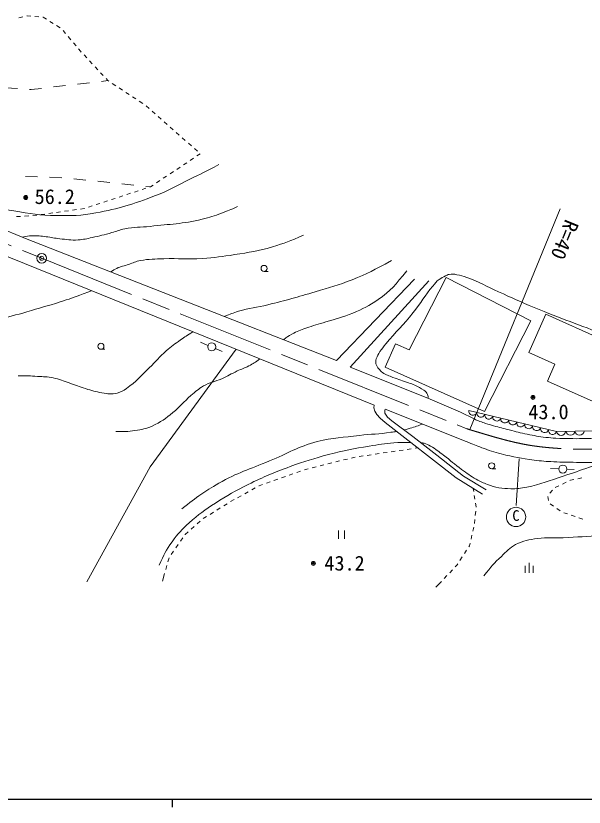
# Model space of a CAD drawing. Units: millimetres, scale not verified. Extents: x 40000 to 680000, y 20000 to 380000.
# Drawn here: x 248606 to 319071, y 204000 to 302067 of the extents above; entities that cross this region are included whole.
import ezdxf
from ezdxf.enums import TextEntityAlignment as Align

# ---------------------------------------------------------------- set-up
doc = ezdxf.new("R2010")
doc.units = ezdxf.units.MM
doc.header["$LTSCALE"] = 1000
doc.header["$PDMODE"] = 32
doc.header["$PDSIZE"] = 500
doc.linetypes.add('CHAIN', pattern=[18.5, 12, -1.5, 3.5, -1.5])
for name, color, linetype, lineweight in [('M-BGD', 7, 'Continuous', 13), ('M-BMK', 2, 'CHAIN', 13), ('M-BMK-SRVR', 3, 'Continuous', 13), ('M-STR-HTXT', 7, 'Continuous', 13), ('M-TTL-BAND', 7, 'Continuous', 25)]:
    doc.layers.add(name, color=color, linetype=linetype, lineweight=lineweight)
doc.styles.add('ＭＳ ゴシック', font='')
doc.styles.get('ＭＳ ゴシック').set_extended_font_data('MS Gothic')

msp = doc.modelspace()

# ---------------------------------------------------------------- linework, layer by layer
at = {"layer": 'M-BGD'}
for p, q in [((249974, 302055), (250029, 302067)), ((250029, 302067), (250471, 302027)), ((248998, 301837), (249486, 301946)), ((250968, 301980), (251466, 301934)), ((251964, 301888), (251992, 301886)), ((251992, 301886), (252393, 301637)), ((252819, 301374), (253244, 301111)), ((253669, 300848), (254094, 300585)), ((254462, 300255), (254784, 299872)), ((255106, 299490), (255428, 299108)), ((255750, 298725), (256072, 298343)), ((256394, 297960), (256608, 297706)), ((256608, 297706), (256722, 297583)), ((257063, 297217), (257404, 296851)), ((257744, 296485), (258085, 296119)), ((258426, 295753), (258766, 295387)), ((259107, 295021), (259447, 294655)), ((259788, 294289), (260025, 294035)), ((253282, 293250), (254772, 293423)), ((256262, 293597), (257752, 293770)), ((259242, 293944), (260025, 294035)), ((260025, 294035), (260152, 293951)), ((260571, 293677), (260989, 293403)), ((247309, 293151), (248805, 293047)), ((250301, 292943), (250514, 292928)), ((250514, 292928), (251792, 293076)), ((261407, 293129), (261825, 292855)), ((262244, 292581), (262662, 292308)), ((263080, 292034), (263499, 291760)), ((263917, 291486), (264335, 291212)), ((264746, 290929), (265121, 290598)), ((265496, 290267), (265871, 289936)), ((266246, 289605), (266621, 289275)), ((266996, 288944), (267371, 288613)), ((217861, 287388), (249620, 274567)), ((267746, 288282), (268121, 287951)), ((268496, 287621), (268871, 287290)), ((269245, 286959), (269620, 286628)), ((269995, 286297), (270370, 285966)), ((270745, 285636), (271120, 285305)), ((270637, 284422), (270221, 284145)), ((271470, 284976), (271054, 284699)), ((269804, 283869), (269388, 283592)), ((220400, 283185), (293028, 253825)), ((268139, 282761), (267722, 282485)), ((268972, 283315), (268555, 283038)), ((249803, 282176), (251302, 282118)), ((252800, 282059), (254299, 282001)), ((255793, 281871), (257285, 281715)), ((258777, 281559), (260269, 281403)), ((266473, 281654), (266057, 281378)), ((267306, 282208), (266890, 281931)), ((261761, 281247), (263252, 281092)), ((264737, 280692), (264262, 280536)), ((264744, 280936), (265304, 280877)), ((265304, 280877), (265213, 280847)), ((265640, 281101), (265304, 280877)), ((261886, 279759), (261411, 279603)), ((262837, 280070), (262361, 279914)), ((263787, 280381), (263312, 280225)), ((258085, 278515), (257609, 278359)), ((259035, 278826), (258560, 278670)), ((259985, 279137), (259510, 278981)), ((260936, 279448), (260461, 279292)), ((253175, 277645), (252679, 277576)), ((254165, 277782), (253670, 277713)), ((255156, 277918), (254660, 277850)), ((256146, 278055), (255651, 277987)), ((257072, 278183), (256642, 278124)), ((257134, 278204), (257072, 278183)), ((249201, 277219), (248702, 277198)), ((250200, 277262), (249701, 277241)), ((251193, 277371), (250698, 277303)), ((252184, 277508), (251689, 277440)), ((249620, 274567), (288343, 259360)), ((279383, 270390), (279883, 270390)), ((288343, 259360), (298048, 269446)), ((299803, 269231), (290047, 258521)), ((297366, 260676), (301947, 269650)), ((301947, 269650), (312452, 264287)), ((312197, 260359), (314321, 265094)), ((314321, 265094), (329662, 258211)), ((312452, 264287), (306711, 253040)), ((272431, 261233), (271504, 261639)), ((294397, 258544), (295686, 261427)), ((295686, 261427), (297366, 260676)), ((259156, 260739), (259656, 260739)), ((275910, 260745), (265252, 246166)), ((273351, 260843), (274181, 260478)), ((315446, 258901), (312197, 260359)), ((314503, 256800), (315446, 258901)), ((290047, 258521), (299700, 254671)), ((306711, 253040), (294397, 258544)), ((326594, 251375), (314503, 256800)), ((299700, 254671), (303723, 252950)), ((293028, 253825), (293004, 253500)), ((293004, 253500), (293119, 253084)), ((293119, 253084), (293358, 252643)), ((294397, 253316), (294346, 253159)), ((294346, 253159), (294359, 252844)), ((294397, 253316), (304454, 249304)), ((293358, 252643), (293760, 252203)), ((293760, 252203), (294385, 251650)), ((294359, 252844), (294689, 252329)), ((294689, 252329), (295215, 251860)), ((303723, 252950), (305451, 252110)), ((294385, 251650), (303203, 244825)), ((295215, 251860), (297821, 249951)), ((297821, 249951), (300801, 247632)), ((295143, 248043), (295638, 248115)), ((296133, 248188), (296627, 248261)), ((297122, 248334), (297617, 248407)), ((298111, 248480), (298422, 248525)), ((289234, 247026), (289720, 247146)), ((290205, 247266), (290490, 247336)), ((290490, 247336), (290694, 247368)), ((291188, 247444), (291683, 247520)), ((292177, 247596), (292671, 247672)), ((293165, 247748), (293659, 247824)), ((294154, 247897), (294649, 247970)), ((300801, 247632), (304094, 245034)), ((265252, 246166), (257402, 231936)), ((285351, 246067), (285836, 246187)), ((286322, 246307), (286807, 246427)), ((287293, 246547), (287778, 246667)), ((288263, 246787), (288749, 246906)), ((282499, 245147), (282970, 245314)), ((283441, 245481), (283912, 245648)), ((284384, 245815), (284505, 245858)), ((284505, 245858), (284866, 245947)), ((307604, 245930), (308104, 245930)), ((315924, 245908), (314913, 245956)), ((316923, 245873), (317828, 245829)), ((279671, 244145), (280142, 244312)), ((280614, 244479), (281085, 244646)), ((281556, 244813), (282027, 244980)), ((303203, 244825), (306471, 242770)), ((304094, 245034), (306926, 243311)), ((316848, 244262), (316397, 244047)), ((317374, 244513), (317300, 244477)), ((317783, 244599), (317374, 244513)), ((318761, 244805), (318272, 244702)), ((277856, 243321), (278294, 243563)), ((278731, 243806), (278762, 243823)), ((278762, 243823), (279200, 243978)), ((305371, 243137), (305315, 243497)), ((315126, 243300), (314826, 242900)), ((315946, 243832), (315494, 243617)), ((276107, 242351), (276544, 242594)), ((276982, 242836), (277419, 243078)), ((305526, 242149), (305449, 242643)), ((314573, 242489), (314655, 241996)), ((274383, 241339), (274808, 241602)), ((275233, 241866), (275242, 241872)), ((275242, 241872), (275670, 242109)), ((305673, 241210), (305603, 241655)), ((314855, 241577), (315267, 241294)), ((272684, 240284), (273108, 240548)), ((273533, 240811), (273958, 241075)), ((305570, 240166), (305619, 240664)), ((305668, 241161), (305673, 241210)), ((315679, 241011), (316091, 240728)), ((316529, 240495), (317002, 240333)), ((271077, 239106), (271449, 239440)), ((271834, 239757), (272259, 240020)), ((305473, 239171), (305521, 239668)), ((317475, 240170), (317947, 240008)), ((318420, 239845), (318893, 239682)), ((270333, 238438), (270705, 238772)), ((305272, 238193), (305389, 238679)), ((269011, 236953), (269301, 237361)), ((269590, 237768), (269596, 237777)), ((269596, 237777), (269961, 238104)), ((288604, 238266), (288604, 237266)), ((289354, 237266), (289354, 238266)), ((305039, 237220), (305155, 237707)), ((268432, 236138), (268721, 236546)), ((304755, 236269), (304843, 236406)), ((304843, 236406), (304922, 236734)), ((267853, 235323), (268142, 235730)), ((304214, 235428), (304485, 235849)), ((267465, 234416), (267601, 234897)), ((303673, 234587), (303944, 235008)), ((267193, 233454), (267329, 233935)), ((302395, 233059), (302739, 233422)), ((303083, 233785), (303316, 234031)), ((303316, 234031), (303403, 234167)), ((311749, 233034), (311749, 233909)), ((312249, 233034), (312249, 234284)), ((312749, 233034), (312749, 233909)), ((266786, 232010), (267057, 232973)), ((301707, 232334), (302051, 232696)), ((300675, 231245), (301363, 231971))]:
    msp.add_line(p, q, dxfattribs=at)
msp.add_lwpolyline([(304774, 253178), (315654, 250561), (320209, 250633), (324353, 250997)], dxfattribs=at)
for centre, radius in [((249840, 279556), 150), ((249840, 279556), 120), ((249840, 279556), 90), ((249840, 279556), 60), ((249840, 279556), 30), ((249840, 279556), 20), ((279383, 270765), 375), ((259156, 261114), 375), ((272895, 261047), 500), ((312716, 254785), 150), ((312716, 254785), 120), ((312716, 254785), 90), ((312716, 254785), 60), ((312716, 254785), 30), ((312716, 254785), 20), ((307604, 246305), 375), ((316424, 245900), 500), ((285502, 234214), 150), ((285502, 234214), 120), ((285502, 234214), 90), ((285502, 234214), 60), ((285502, 234214), 30), ((285502, 234214), 20)]:
    msp.add_circle(centre, radius, dxfattribs=at)
for centre, radius, start, end in [((305270, 253067), 509, 167.45708, 345.49355), ((306260, 252829), 509, 167.45708, 345.49355), ((307249, 252591), 509, 167.45708, 345.49355), ((308238, 252353), 509, 167.45708, 345.49355), ((309227, 252116), 509, 167.45708, 345.49355), ((310216, 251878), 509, 167.45708, 345.49355), ((311205, 251640), 509, 167.45708, 345.49355), ((312194, 251402), 509, 167.45708, 345.49355), ((313183, 251164), 509, 167.45708, 345.49355), ((314172, 250926), 509, 167.45708, 345.49355), ((315161, 250688), 509, 167.45708, 345.49355), ((316222, 250644), 574, 188.3509, 353.47753), ((317361, 250662), 574, 188.3509, 353.47753), ((318500, 250680), 574, 188.3509, 353.47753)]:
    msp.add_arc(centre, radius, start, end, dxfattribs=at)
for points, knots in [([(235360, 281329), (236344, 280967), (236601, 280876), (237399, 280597), (238617, 280171), (239298, 279929), (240533, 279557), (241909, 279142), (242692, 278946), (244095, 278636), (245747, 278271), (246686, 278124), (248360, 277885), (250410, 277591), (251560, 277321), (253631, 277312), (255541, 277304), (256635, 277271), (258510, 277635), (261464, 278208), (263102, 278697), (265908, 279781), (267638, 280450), (268533, 280998), (270197, 281817), (271610, 282512), (272062, 282741), (273796, 283634)], [0, 0, 0, 0, 1, 1, 1, 2, 2, 2, 3, 3, 3, 4, 4, 4, 5, 5, 5, 6, 6, 6, 7, 7, 7, 8, 8, 8, 9, 9, 9, 9]), ([(249413, 274650), (249968, 274758), (250154, 274782), (250634, 274809), (251307, 274847), (251686, 274758), (252357, 274691), (253021, 274624), (253384, 274511), (254048, 274443), (254933, 274352), (255433, 274226), (256320, 274292), (257010, 274344), (257389, 274447), (258065, 274594), (259022, 274802), (259555, 274935), (260499, 275200), (261136, 275378), (261472, 275563), (262122, 275684), (263327, 275909), (264030, 275834), (265248, 275975), (267781, 276268), (269236, 276268), (271718, 276856), (272664, 277081), (273179, 277272), (274092, 277608), (274889, 277900), (275158, 278015), (276103, 278431)], [0, 0, 0, 0, 1, 1, 1, 2, 2, 2, 3, 3, 3, 4, 4, 4, 5, 5, 5, 6, 6, 6, 7, 7, 7, 8, 8, 8, 9, 9, 9, 10, 10, 10, 11, 11, 11, 11]), ([(299700, 254671), (299710, 254868), (299731, 254962), (299662, 255127), (299630, 255206), (299609, 255251), (299557, 255319), (299438, 255473), (299349, 255542), (299193, 255658), (298791, 255959), (298535, 256093), (298073, 256290), (297775, 256417), (297601, 256471), (297296, 256581), (296541, 256853), (296101, 256958), (295358, 257261), (294847, 257468), (294531, 257542), (294080, 257859), (293868, 258007), (293766, 258116), (293601, 258315), (293421, 258530), (293322, 258669), (293250, 258940), (293186, 259179), (293233, 259334), (293301, 259572), (293407, 259943), (293529, 260134), (293747, 260452), (294012, 260839), (294184, 261039), (294481, 261401), (295756, 262957), (296601, 263719), (297862, 265286), (298866, 266533), (299267, 267360), (300312, 268573), (300602, 268910), (300734, 269142), (301099, 269395), (301380, 269590), (301553, 269678), (301860, 269831), (302039, 269920), (302137, 269990), (302334, 270027), (302701, 270096), (302924, 270059), (303291, 269984), (303783, 269883), (304060, 269819), (304531, 269644), (306103, 269059), (306914, 268562), (308444, 267876), (310168, 267102), (311125, 266649), (312871, 265925), (316329, 264492), (318322, 263830), (321812, 262476), (325502, 261045), (327517, 260103), (331250, 258789), (332091, 258493), (332564, 258326), (333428, 258110), (334173, 257923), (334600, 257815), (335367, 257787), (336430, 257747), (337038, 257734), (338088, 257909), (338629, 257998), (338937, 258049), (339454, 258232), (340517, 258606), (341109, 258852), (342087, 259411), (343196, 260045), (343529, 260789), (344510, 261608), (346749, 263477), (348206, 264271), (350433, 266155), (352385, 267808), (353499, 268730), (355230, 270614), (356049, 271504), (356437, 272071), (357096, 273085), (357645, 273930), (357883, 274456), (358235, 275400), (358514, 276149), (358597, 276440), (358817, 277362)], [0, 0, 0, 0, 1, 1, 1, 2, 2, 2, 3, 3, 3, 4, 4, 4, 5, 5, 5, 6, 6, 6, 7, 7, 7, 8, 8, 8, 9, 9, 9, 10, 10, 10, 11, 11, 11, 12, 12, 12, 13, 13, 13, 14, 14, 14, 15, 15, 15, 16, 16, 16, 17, 17, 17, 18, 18, 18, 19, 19, 19, 20, 20, 20, 21, 21, 21, 22, 22, 22, 23, 23, 23, 24, 24, 24, 25, 25, 25, 26, 26, 26, 27, 27, 27, 28, 28, 28, 29, 29, 29, 30, 30, 30, 31, 31, 31, 32, 32, 32, 33, 33, 33, 34, 34, 34, 34]), ([(260396, 270335), (260708, 270557), (260824, 270620), (261116, 270772), (261658, 271053), (262023, 271064), (262602, 271256), (263166, 271444), (263460, 271633), (264045, 271741), (265165, 271948), (265815, 271912), (266953, 271956), (268808, 272028), (269854, 271874), (271706, 272008), (273283, 272122), (274168, 272212), (275729, 272469), (277578, 272773), (278634, 272898), (280429, 273438), (281970, 273901), (282528, 274127), (284282, 274892)], [0, 0, 0, 0, 1, 1, 1, 2, 2, 2, 3, 3, 3, 4, 4, 4, 5, 5, 5, 6, 6, 6, 7, 7, 7, 8, 8, 8, 8]), ([(274453, 264815), (275254, 265147), (275505, 265227), (276193, 265450), (277588, 265903), (278436, 265909), (279860, 266258), (282168, 266823), (283452, 267181), (285725, 267873), (287525, 268421), (288555, 268672), (290305, 269364), (292271, 270141), (292949, 270523), (295175, 271726)], [0, 0, 0, 0, 1, 1, 1, 2, 2, 2, 3, 3, 3, 4, 4, 4, 5, 5, 5, 5]), ([(281796, 261931), (282252, 262271), (282407, 262369), (282824, 262610), (283470, 262983), (283876, 263113), (284579, 263364), (285525, 263701), (286078, 263823), (287035, 264128), (288344, 264546), (289105, 264708), (290379, 265225), (291663, 265748), (292366, 266114), (293512, 266895), (295145, 268007), (295646, 268733), (297084, 270474)], [0, 0, 0, 0, 1, 1, 1, 2, 2, 2, 3, 3, 3, 4, 4, 4, 5, 5, 5, 6, 6, 6, 6]), ([(241525, 259955), (242363, 260473), (242620, 260642), (243270, 261154), (244034, 261758), (244379, 262194), (245087, 262863), (245627, 263373), (245835, 263782), (246468, 264171), (247696, 264926), (248585, 264932), (249957, 265371), (251566, 265885), (252492, 266092), (254101, 266607), (255220, 266964), (255845, 267176), (256940, 267602), (257336, 267756), (257466, 267805), (257949, 268006)], [0, 0, 0, 0, 1, 1, 1, 2, 2, 2, 3, 3, 3, 4, 4, 4, 5, 5, 5, 6, 6, 6, 7, 7, 7, 7]), ([(248890, 257439), (250032, 257444), (250354, 257452), (251289, 257390), (252058, 257340), (252496, 257347), (253252, 257197), (254050, 257037), (254466, 256824), (255239, 256566), (256028, 256303), (256453, 256103), (257250, 255864), (258035, 255628), (258475, 255476), (259285, 255355), (260016, 255246), (260463, 255112), (261175, 255306), (261665, 255440), (261927, 255590), (262338, 255888), (263543, 256759), (264083, 257418), (265155, 258447), (265996, 259254), (266382, 259794), (267263, 260556), (267915, 261118), (268302, 261409), (269008, 261900), (269603, 262314), (269814, 262448), (270567, 262905)], [0, 0, 0, 0, 1, 1, 1, 2, 2, 2, 3, 3, 3, 4, 4, 4, 5, 5, 5, 6, 6, 6, 7, 7, 7, 8, 8, 8, 9, 9, 9, 10, 10, 10, 11, 11, 11, 11]), ([(261007, 250573), (262092, 250543), (262464, 250527), (263381, 250670), (264232, 250803), (264728, 250876), (265514, 251228), (266607, 251716), (267144, 252156), (268082, 252900), (269022, 253644), (269402, 254227), (270312, 255008), (270891, 255504), (271207, 255804), (271862, 256195), (272683, 256685), (273266, 256703), (274140, 257092), (274907, 257432), (275302, 257697), (276062, 258053), (276618, 258312), (276958, 258397), (277500, 258683), (278062, 258978), (278255, 259114), (278876, 259546)], [0, 0, 0, 0, 1, 1, 1, 2, 2, 2, 3, 3, 3, 4, 4, 4, 5, 5, 5, 6, 6, 6, 7, 7, 7, 8, 8, 8, 9, 9, 9, 9]), ([(306619, 232683), (307583, 233847), (307866, 234226), (308800, 235081), (309459, 235685), (309780, 236113), (310569, 236535), (311546, 237059), (312207, 237146), (313307, 237287), (314528, 237443), (315227, 237328), (316457, 237383), (318314, 237467), (319353, 237553), (321206, 237705), (325236, 238034), (327504, 238140), (331510, 238686), (333856, 239005), (335165, 239229), (337483, 239708), (339104, 240043), (340010, 240268), (341578, 240799), (342697, 241177), (343348, 241407), (344317, 242083), (344855, 242458), (345195, 242703), (345480, 243294), (345791, 243940), (345727, 244385), (345867, 245087), (346013, 245814), (345993, 246244), (346207, 246953), (346457, 247788), (346494, 248355), (347067, 249013), (347688, 249727), (348193, 249980), (349005, 250467), (350456, 251336), (351426, 251520), (352936, 252281), (354256, 252947), (354979, 253351), (356268, 254075), (357497, 254764), (358111, 255283), (359369, 255916), (360190, 256328), (360645, 256585), (361518, 256869), (361975, 257018), (362246, 257052), (362720, 257137), (362823, 257155), (362920, 257167), (363013, 257175)], [0, 0, 0, 0, 1, 1, 1, 2, 2, 2, 3, 3, 3, 4, 4, 4, 5, 5, 5, 6, 6, 6, 7, 7, 7, 8, 8, 8, 9, 9, 9, 10, 10, 10, 11, 11, 11, 12, 12, 12, 13, 13, 13, 14, 14, 14, 15, 15, 15, 16, 16, 16, 17, 17, 17, 18, 18, 18, 19, 19, 19, 20, 20, 20, 20]), ([(305451, 252110), (305770, 251955), (305862, 251910), (306135, 251803), (306408, 251697), (306567, 251656), (306846, 251566), (307235, 251442), (307455, 251378), (307847, 251265), (308601, 251049), (309026, 250939), (309786, 250745), (310649, 250525), (311131, 250391), (312004, 250218), (312904, 250039), (313409, 249937), (314320, 249830), (314802, 249773), (315073, 249744), (315558, 249722), (316891, 249662), (317639, 249661), (318972, 249671), (320306, 249681), (321052, 249760), (322381, 249881), (325374, 250154), (326420, 250474), (329953, 251252)], [0, 0, 0, 0, 1, 1, 1, 2, 2, 2, 3, 3, 3, 4, 4, 4, 5, 5, 5, 6, 6, 6, 7, 7, 7, 8, 8, 8, 9, 9, 9, 10, 10, 10, 10]), ([(296730, 250750), (296895, 250791), (297071, 250836), (297266, 250889), (297966, 251080), (298212, 251165), (299031, 251467)], [0, 0, 0, 0, 1, 1, 1, 2, 2, 2, 2]), ([(269185, 240976), (271200, 242556), (271884, 243048), (273765, 244138), (276085, 245483), (277581, 245857), (280053, 246900), (282353, 247871), (283559, 248679), (285977, 249299), (287978, 249812), (289159, 249820), (291211, 250062), (292731, 250242), (293594, 250236), (295109, 250453), (295365, 250490), (295587, 250523), (295795, 250559)], [0, 0, 0, 0, 1, 1, 1, 2, 2, 2, 3, 3, 3, 4, 4, 4, 5, 5, 5, 6, 6, 6, 6]), ([(266382, 233970), (267008, 235349), (267221, 235837), (267981, 236894), (268701, 237896), (269184, 238408), (270097, 239237), (271276, 240305), (272023, 240814), (273361, 241676), (274894, 242663), (275781, 243184), (277415, 243994), (279399, 244977), (280559, 245434), (282633, 246207), (284457, 246887), (285507, 247199), (287386, 247705), (289327, 248228), (290443, 248413), (292426, 248739), (293617, 248935), (294285, 249055), (295489, 249149), (296168, 249203), (296551, 249203), (297233, 249207), (297340, 249207), (297441, 249209), (297537, 249210)], [0, 0, 0, 0, 1, 1, 1, 2, 2, 2, 3, 3, 3, 4, 4, 4, 5, 5, 5, 6, 6, 6, 7, 7, 7, 8, 8, 8, 9, 9, 9, 10, 10, 10, 10]), ([(298821, 249173), (298949, 249157), (299083, 249135), (299229, 249106), (299568, 249040), (299733, 248910), (300033, 248740), (300699, 248365), (301018, 248066), (301631, 247609), (302521, 246945), (302978, 246517), (303876, 245864), (304570, 245359), (304948, 245054), (305693, 244628), (306216, 244330), (306536, 244211), (307099, 243998), (307625, 243799), (307928, 243694), (308480, 243586), (309049, 243475), (309379, 243472), (309958, 243465), (310738, 243456), (311180, 243508), (311945, 243659), (313760, 244017), (314720, 244452), (316480, 245020), (317757, 245432), (318455, 245711), (319727, 246135), (320450, 246375), (320679, 246451), (321579, 246742)], [0, 0, 0, 0, 1, 1, 1, 2, 2, 2, 3, 3, 3, 4, 4, 4, 5, 5, 5, 6, 6, 6, 7, 7, 7, 8, 8, 8, 9, 9, 9, 10, 10, 10, 11, 11, 11, 12, 12, 12, 12]), ([(304454, 249304), (305366, 248925), (305618, 248824), (306377, 248550), (307310, 248212), (307833, 248013), (308796, 247774), (310362, 247386), (311255, 247218), (312855, 247012), (313803, 246891), (314339, 246849), (315294, 246798), (316395, 246740), (317013, 246744), (318115, 246734), (319516, 246721), (320304, 246674), (321702, 246773), (324047, 246940), (325364, 247102), (327667, 247576), (329616, 247978), (330307, 248170), (332596, 248865)], [0, 0, 0, 0, 1, 1, 1, 2, 2, 2, 3, 3, 3, 4, 4, 4, 5, 5, 5, 6, 6, 6, 7, 7, 7, 8, 8, 8, 8])]:
    msp.add_open_spline(points, degree=3, knots=knots, dxfattribs=at)
for p in [(249840, 279556), (312716, 254785), (285502, 234214)]:
    msp.add_point(p, dxfattribs=at)
at = {"layer": 'M-BMK'}
for p, q in [((219752, 284951), (251823, 272017)), ((251823, 272017), (304506, 250895))]:
    msp.add_line(p, q, dxfattribs=at)
msp.add_open_spline([(304506, 250895), (309896, 249266), (311959, 248635), (316886, 248408), (321760, 248183), (323850, 248597), (329311, 249695)], degree=3, knots=[0, 0, 0, 0, 1, 1, 1, 2, 2, 2, 2], dxfattribs=at)
at = {"layer": 'M-BMK-SRVR'}
msp.add_circle((251823, 272017), 600, dxfattribs=at)
msp.add_point((251823, 272017), dxfattribs=at)
at = {"layer": 'M-STR-HTXT'}
for p, q in [((304910, 250787), (316103, 278136)), ((311025, 247178), (310654, 241381))]:
    msp.add_line(p, q, dxfattribs=at)
msp.add_circle((310623, 239964), 1200, dxfattribs=at)
at = {"layer": 'M-TTL-BAND'}
for p, q in [((40000, 205000), (579000, 205000)), ((268000, 205000), (268000, 204000))]:
    msp.add_line(p, q, dxfattribs=at)

# ---------------------------------------------------------------- texts
at = {"layer": 'M-BGD', "style": 'ＭＳ ゴシック'}
for s, p in [('56.2', (253434, 279663)), ('43.0', (314648, 252992)), ('43.2', (289360, 234237))]:
    msp.add_text(s, height=1833, dxfattribs=at).set_placement(p, align=Align.MIDDLE_CENTER)
at = {"layer": 'M-STR-HTXT', "style": 'ＭＳ ゴシック'}
msp.add_text('R=40', height=1833, rotation=247.742, dxfattribs=at).set_placement((315305, 274866), align=Align.BOTTOM_CENTER)
msp.add_text('C', height=1320, dxfattribs=at).set_placement((310159, 240801), align=Align.TOP_LEFT)

doc.saveas('drawing.dxf')
